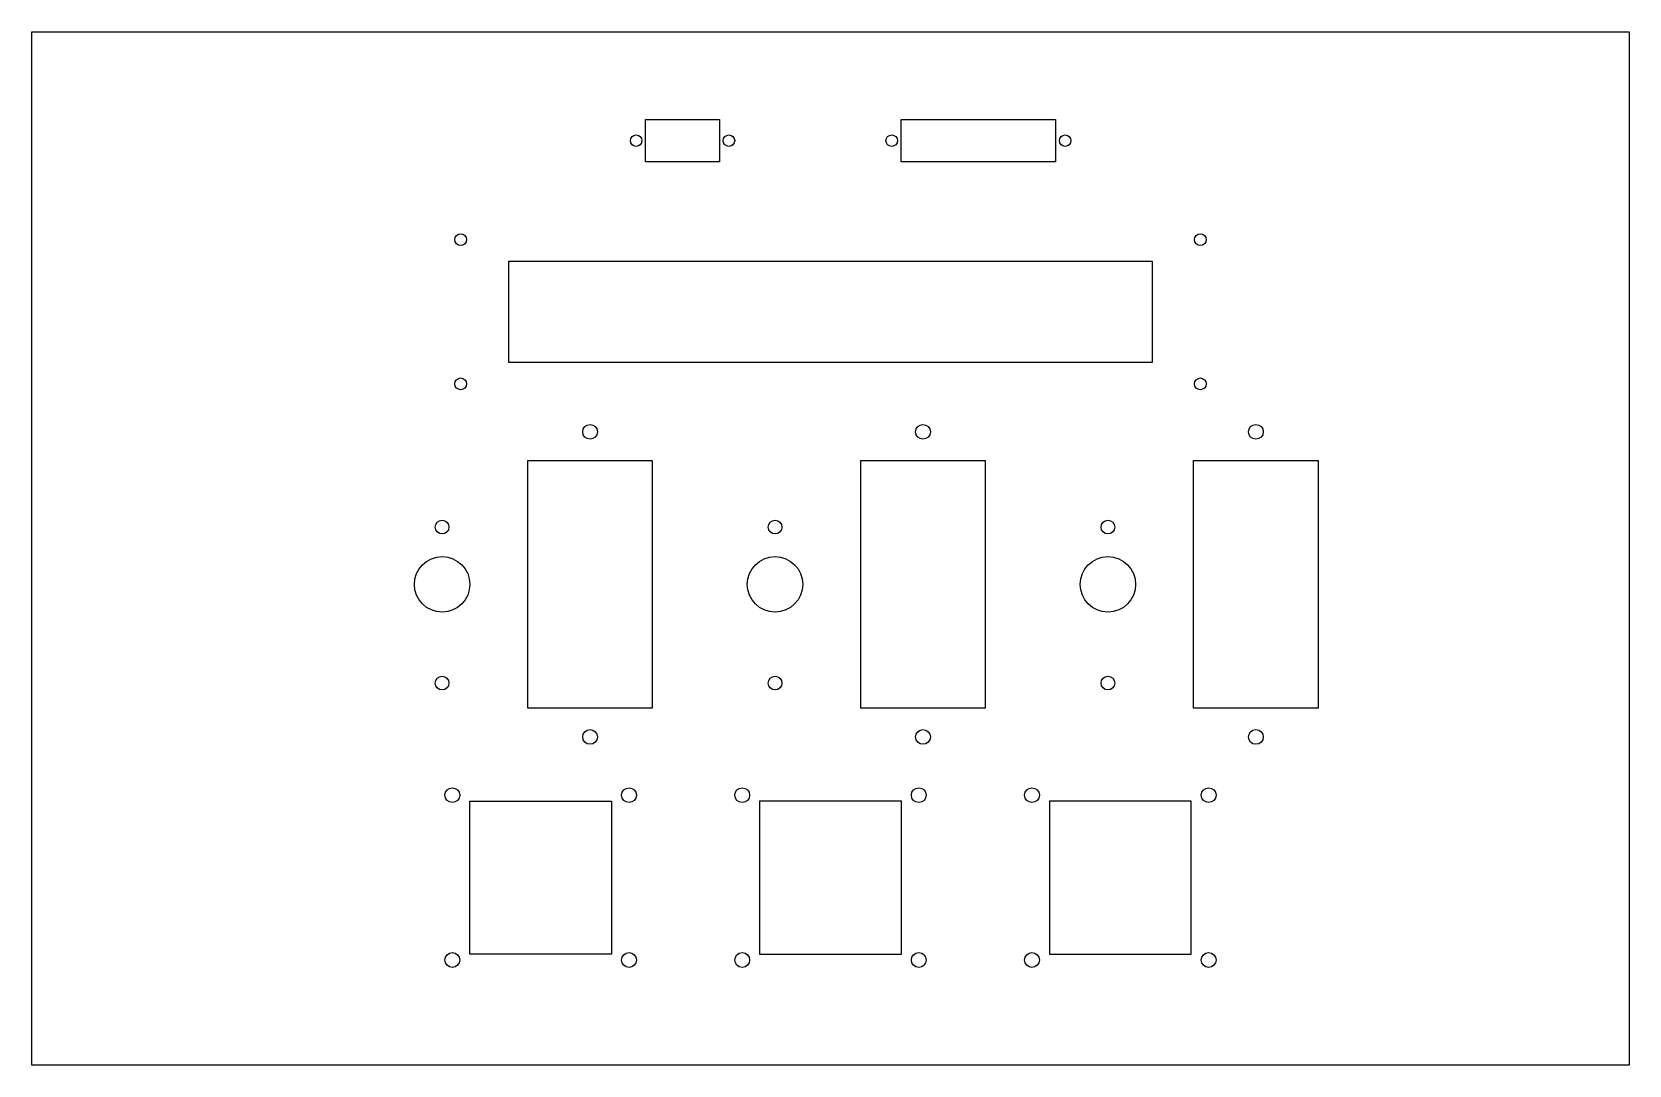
# Model space of a CAD drawing. Extents: x -216 to 216, y 0 to 279.
import ezdxf

# ---------------------------------------------------------------- set-up
doc = ezdxf.new("R2010")
doc.units = 0
doc.layers.add('Body', color=7, linetype='CONTINUOUS')

msp = doc.modelspace()

# ---------------------------------------------------------------- linework, layer by layer
at = {"layer": 'Body'}
for p, q in [((-215.9, 279.4), (-215.9, 279.4, 1.5748)), ((-215.9, 279.4), (215.9, 279.4)), ((-215.9, 279.4, 1.5748), (215.9, 279.4, 1.5748)), ((-215.9, 279.4), (-215.9, 279.4, 1.5748)), ((-215.9, 0), (-215.9, 279.4)), ((-215.9, 0, 1.5748), (-215.9, 279.4, 1.5748)), ((-215.9, 279.4), (215.9, 279.4)), ((-215.9, 0), (-215.9, 279.4)), ((-215.9, 279.4, 1.5748), (215.9, 279.4, 1.5748)), ((-215.9, 0, 1.5748), (-215.9, 279.4, 1.5748)), ((215.9, 279.4), (215.9, 279.4, 1.5748)), ((215.9, 279.4), (215.9, 279.4, 1.5748)), ((215.9, 279.4), (215.9, 0)), ((215.9, 279.4, 1.5748), (215.9, 0, 1.5748)), ((215.9, 279.4), (215.9, 0)), ((215.9, 279.4, 1.5748), (215.9, 0, 1.5748)), ((-50.025, 255.7), (-29.975, 255.7)), ((-50.025, 244.3), (-50.025, 255.7)), ((-50.025, 255.7, 1.5748), (-29.975, 255.7, 1.5748)), ((-50.025, 244.3, 1.5748), (-50.025, 255.7, 1.5748)), ((-50.025, 255.7), (-29.975, 255.7)), ((-50.025, 255.7, 1.5748), (-29.975, 255.7, 1.5748)), ((-50.025, 255.7), (-50.025, 255.7, 1.5748)), ((-50.025, 244.3), (-50.025, 255.7)), ((-50.025, 255.7), (-50.025, 255.7, 1.5748)), ((-50.025, 244.3, 1.5748), (-50.025, 255.7, 1.5748)), ((-29.975, 255.7), (-29.975, 244.3)), ((-29.975, 255.7, 1.5748), (-29.975, 244.3, 1.5748)), ((-29.975, 255.7), (-29.975, 255.7, 1.5748)), ((-29.975, 255.7), (-29.975, 244.3)), ((-29.975, 255.7, 1.5748), (-29.975, 244.3, 1.5748)), ((-29.975, 255.7), (-29.975, 255.7, 1.5748)), ((19.125, 255.7), (60.875, 255.7)), ((19.125, 244.3), (19.125, 255.7)), ((19.125, 255.7, 1.5748), (60.875, 255.7, 1.5748)), ((19.125, 244.3, 1.5748), (19.125, 255.7, 1.5748)), ((19.125, 255.7), (60.875, 255.7)), ((19.125, 255.7, 1.5748), (60.875, 255.7, 1.5748)), ((19.125, 255.7), (19.125, 255.7, 1.5748)), ((19.125, 244.3), (19.125, 255.7)), ((19.125, 255.7), (19.125, 255.7, 1.5748)), ((19.125, 244.3, 1.5748), (19.125, 255.7, 1.5748)), ((60.875, 255.7), (60.875, 244.3)), ((60.875, 255.7, 1.5748), (60.875, 244.3, 1.5748)), ((60.875, 255.7), (60.875, 255.7, 1.5748)), ((60.875, 255.7), (60.875, 244.3)), ((60.875, 255.7, 1.5748), (60.875, 244.3, 1.5748)), ((60.875, 255.7), (60.875, 255.7, 1.5748)), ((-50.985, 250), (-50.985, 250, 1.5748)), ((-50.985, 250), (-50.985, 250, 1.5748)), ((-25.905, 250), (-25.905, 250, 1.5748)), ((-25.905, 250), (-25.905, 250, 1.5748)), ((18.105, 250), (18.105, 250, 1.5748)), ((18.105, 250), (18.105, 250, 1.5748)), ((65.005, 250), (65.005, 250, 1.5748)), ((65.005, 250), (65.005, 250, 1.5748)), ((-29.975, 244.3), (-50.025, 244.3)), ((-29.975, 244.3, 1.5748), (-50.025, 244.3, 1.5748)), ((-29.975, 244.3), (-50.025, 244.3)), ((-50.025, 244.3), (-50.025, 244.3, 1.5748)), ((-29.975, 244.3, 1.5748), (-50.025, 244.3, 1.5748)), ((-50.025, 244.3), (-50.025, 244.3, 1.5748)), ((-29.975, 244.3), (-29.975, 244.3, 1.5748)), ((-29.975, 244.3), (-29.975, 244.3, 1.5748)), ((60.875, 244.3), (19.125, 244.3)), ((60.875, 244.3, 1.5748), (19.125, 244.3, 1.5748)), ((19.125, 244.3), (19.125, 244.3, 1.5748)), ((60.875, 244.3), (19.125, 244.3)), ((19.125, 244.3), (19.125, 244.3, 1.5748)), ((60.875, 244.3, 1.5748), (19.125, 244.3, 1.5748)), ((60.875, 244.3), (60.875, 244.3, 1.5748)), ((60.875, 244.3), (60.875, 244.3, 1.5748)), ((-98.4125, 223.225), (-98.4125, 223.225, 1.5748)), ((-98.4125, 223.225), (-98.4125, 223.225, 1.5748)), ((101.588, 223.225), (101.588, 223.225, 1.5748)), ((101.588, 223.225), (101.588, 223.225, 1.5748)), ((-86.975, 217.45), (86.975, 217.45)), ((-86.975, 190), (-86.975, 217.45)), ((-86.975, 217.45, 1.5748), (86.975, 217.45, 1.5748)), ((-86.975, 190, 1.5748), (-86.975, 217.45, 1.5748)), ((-86.975, 217.45), (86.975, 217.45)), ((-86.975, 217.45, 1.5748), (86.975, 217.45, 1.5748)), ((-86.975, 217.45), (-86.975, 217.45, 1.5748)), ((-86.975, 190), (-86.975, 217.45)), ((-86.975, 217.45), (-86.975, 217.45, 1.5748)), ((-86.975, 190, 1.5748), (-86.975, 217.45, 1.5748)), ((86.975, 217.45), (86.975, 190)), ((86.975, 217.45, 1.5748), (86.975, 190, 1.5748)), ((86.975, 217.45), (86.975, 217.45, 1.5748)), ((86.975, 217.45), (86.975, 190)), ((86.975, 217.45, 1.5748), (86.975, 190, 1.5748)), ((86.975, 217.45), (86.975, 217.45, 1.5748)), ((86.975, 190), (-86.975, 190)), ((86.975, 190, 1.5748), (-86.975, 190, 1.5748)), ((-86.975, 190), (-86.975, 190, 1.5748)), ((86.975, 190), (-86.975, 190)), ((-86.975, 190), (-86.975, 190, 1.5748)), ((86.975, 190, 1.5748), (-86.975, 190, 1.5748)), ((86.975, 190), (86.975, 190, 1.5748)), ((86.975, 190), (86.975, 190, 1.5748)), ((-98.4125, 184.225), (-98.4125, 184.225, 1.5748)), ((-98.4125, 184.225), (-98.4125, 184.225, 1.5748)), ((101.588, 184.225), (101.588, 184.225, 1.5748)), ((101.588, 184.225), (101.588, 184.225, 1.5748)), ((-63, 171.25), (-63, 171.25, 1.5748)), ((-63, 171.25), (-63, 171.25, 1.5748)), ((27, 171.25), (27, 171.25, 1.5748)), ((27, 171.25), (27, 171.25, 1.5748)), ((117, 171.25), (117, 171.25, 1.5748)), ((117, 171.25), (117, 171.25, 1.5748)), ((-81.83, 163.5), (-48.17, 163.5)), ((-81.83, 96.5), (-81.83, 163.5)), ((-81.83, 163.5, 1.5748), (-48.17, 163.5, 1.5748)), ((-81.83, 96.5, 1.5748), (-81.83, 163.5, 1.5748)), ((-81.83, 163.5), (-48.17, 163.5)), ((-81.83, 163.5, 1.5748), (-48.17, 163.5, 1.5748)), ((-81.83, 163.5), (-81.83, 163.5, 1.5748)), ((-81.83, 96.5), (-81.83, 163.5)), ((-81.83, 163.5), (-81.83, 163.5, 1.5748)), ((-81.83, 96.5, 1.5748), (-81.83, 163.5, 1.5748)), ((-48.17, 163.5), (-48.17, 96.5)), ((-48.17, 163.5, 1.5748), (-48.17, 96.5, 1.5748)), ((-48.17, 163.5), (-48.17, 163.5, 1.5748)), ((-48.17, 163.5), (-48.17, 96.5)), ((-48.17, 163.5, 1.5748), (-48.17, 96.5, 1.5748)), ((-48.17, 163.5), (-48.17, 163.5, 1.5748)), ((8.17, 163.5), (41.83, 163.5)), ((8.17, 96.5), (8.17, 163.5)), ((8.17, 163.5, 1.5748), (41.83, 163.5, 1.5748)), ((8.17, 96.5, 1.5748), (8.17, 163.5, 1.5748)), ((8.17, 163.5), (41.83, 163.5)), ((8.17, 163.5, 1.5748), (41.83, 163.5, 1.5748)), ((8.17, 163.5), (8.17, 163.5, 1.5748)), ((8.17, 96.5), (8.17, 163.5)), ((8.17, 163.5), (8.17, 163.5, 1.5748)), ((8.17, 96.5, 1.5748), (8.17, 163.5, 1.5748)), ((41.83, 163.5), (41.83, 96.5)), ((41.83, 163.5, 1.5748), (41.83, 96.5, 1.5748)), ((41.83, 163.5), (41.83, 163.5, 1.5748)), ((41.83, 163.5), (41.83, 96.5)), ((41.83, 163.5, 1.5748), (41.83, 96.5, 1.5748)), ((41.83, 163.5), (41.83, 163.5, 1.5748)), ((98.17, 163.5), (131.83, 163.5)), ((98.17, 96.5), (98.17, 163.5)), ((98.17, 163.5, 1.5748), (131.83, 163.5, 1.5748)), ((98.17, 96.5, 1.5748), (98.17, 163.5, 1.5748)), ((98.17, 163.5), (131.83, 163.5)), ((98.17, 163.5, 1.5748), (131.83, 163.5, 1.5748)), ((98.17, 163.5), (98.17, 163.5, 1.5748)), ((98.17, 96.5), (98.17, 163.5)), ((98.17, 163.5), (98.17, 163.5, 1.5748)), ((98.17, 96.5, 1.5748), (98.17, 163.5, 1.5748)), ((131.83, 163.5), (131.83, 96.5)), ((131.83, 163.5, 1.5748), (131.83, 96.5, 1.5748)), ((131.83, 163.5), (131.83, 163.5, 1.5748)), ((131.83, 163.5), (131.83, 96.5)), ((131.83, 163.5, 1.5748), (131.83, 96.5, 1.5748)), ((131.83, 163.5), (131.83, 163.5, 1.5748)), ((-103.147, 145.48), (-103.147, 145.48, 1.5748)), ((-103.147, 145.48), (-103.147, 145.48, 1.5748)), ((-13.1471, 145.48), (-13.1471, 145.48, 1.5748)), ((-13.1471, 145.48), (-13.1471, 145.48, 1.5748)), ((76.8529, 145.48), (76.8529, 145.48, 1.5748)), ((76.8529, 145.48), (76.8529, 145.48, 1.5748)), ((-97.505, 130), (-97.505, 130, 1.5748)), ((-97.505, 130), (-97.505, 130, 1.5748)), ((-7.505, 130), (-7.505, 130, 1.5748)), ((-7.505, 130), (-7.505, 130, 1.5748)), ((82.495, 130), (82.495, 130, 1.5748)), ((82.495, 130), (82.495, 130, 1.5748)), ((-103.147, 103.32), (-103.147, 103.32, 1.5748)), ((-103.147, 103.32), (-103.147, 103.32, 1.5748)), ((-13.1471, 103.32), (-13.1471, 103.32, 1.5748)), ((-13.1471, 103.32), (-13.1471, 103.32, 1.5748)), ((76.8529, 103.32), (76.8529, 103.32, 1.5748)), ((76.8529, 103.32), (76.8529, 103.32, 1.5748)), ((-48.17, 96.5), (-81.83, 96.5)), ((-48.17, 96.5, 1.5748), (-81.83, 96.5, 1.5748)), ((-81.83, 96.5), (-81.83, 96.5, 1.5748)), ((-48.17, 96.5), (-81.83, 96.5)), ((-81.83, 96.5), (-81.83, 96.5, 1.5748)), ((-48.17, 96.5, 1.5748), (-81.83, 96.5, 1.5748)), ((-48.17, 96.5), (-48.17, 96.5, 1.5748)), ((-48.17, 96.5), (-48.17, 96.5, 1.5748)), ((41.83, 96.5), (8.17, 96.5)), ((41.83, 96.5, 1.5748), (8.17, 96.5, 1.5748)), ((8.17, 96.5), (8.17, 96.5, 1.5748)), ((41.83, 96.5), (8.17, 96.5)), ((8.17, 96.5), (8.17, 96.5, 1.5748)), ((41.83, 96.5, 1.5748), (8.17, 96.5, 1.5748)), ((41.83, 96.5), (41.83, 96.5, 1.5748)), ((41.83, 96.5), (41.83, 96.5, 1.5748)), ((131.83, 96.5), (98.17, 96.5)), ((131.83, 96.5, 1.5748), (98.17, 96.5, 1.5748)), ((98.17, 96.5), (98.17, 96.5, 1.5748)), ((131.83, 96.5), (98.17, 96.5)), ((98.17, 96.5), (98.17, 96.5, 1.5748)), ((131.83, 96.5, 1.5748), (98.17, 96.5, 1.5748)), ((131.83, 96.5), (131.83, 96.5, 1.5748)), ((131.83, 96.5), (131.83, 96.5, 1.5748)), ((-63, 88.75), (-63, 88.75, 1.5748)), ((-63, 88.75), (-63, 88.75, 1.5748)), ((27, 88.75), (27, 88.75, 1.5748)), ((27, 88.75), (27, 88.75, 1.5748)), ((117, 88.75), (117, 88.75, 1.5748)), ((117, 88.75), (117, 88.75, 1.5748)), ((-100.23, 72.9895), (-100.23, 72.9895, 1.5748)), ((-100.23, 72.9895), (-100.23, 72.9895, 1.5748)), ((-97.531, 71.402), (-59.177, 71.402)), ((-97.531, 30), (-97.531, 71.402)), ((-97.531, 71.402, 1.5748), (-59.177, 71.402, 1.5748)), ((-97.531, 30, 1.5748), (-97.531, 71.402, 1.5748)), ((-97.531, 71.402), (-59.177, 71.402)), ((-97.531, 71.402, 1.5748), (-59.177, 71.402, 1.5748)), ((-97.531, 71.402), (-97.531, 71.402, 1.5748)), ((-97.531, 30), (-97.531, 71.402)), ((-97.531, 71.402), (-97.531, 71.402, 1.5748)), ((-97.531, 30, 1.5748), (-97.531, 71.402, 1.5748)), ((-59.177, 71.402), (-59.177, 30)), ((-59.177, 71.402, 1.5748), (-59.177, 30, 1.5748)), ((-59.177, 71.402), (-59.177, 71.402, 1.5748)), ((-59.177, 71.402), (-59.177, 30)), ((-59.177, 71.402, 1.5748), (-59.177, 30, 1.5748)), ((-59.177, 71.402), (-59.177, 71.402, 1.5748)), ((-52.478, 72.9895), (-52.478, 72.9895, 1.5748)), ((-52.478, 72.9895), (-52.478, 72.9895, 1.5748)), ((-21.876, 72.9895), (-21.876, 72.9895, 1.5748)), ((-21.876, 72.9895), (-21.876, 72.9895, 1.5748)), ((-19.177, 71.402), (-19.177, 30)), ((19.177, 71.402), (-19.177, 71.402)), ((-19.177, 71.402, 1.5748), (-19.177, 30, 1.5748)), ((19.177, 71.402, 1.5748), (-19.177, 71.402, 1.5748)), ((-19.177, 71.402), (-19.177, 30)), ((-19.177, 71.402, 1.5748), (-19.177, 30, 1.5748)), ((-19.177, 71.402), (-19.177, 71.402, 1.5748)), ((19.177, 71.402), (-19.177, 71.402)), ((-19.177, 71.402), (-19.177, 71.402, 1.5748)), ((19.177, 71.402, 1.5748), (-19.177, 71.402, 1.5748)), ((19.177, 30), (19.177, 71.402)), ((19.177, 30, 1.5748), (19.177, 71.402, 1.5748)), ((19.177, 71.402), (19.177, 71.402, 1.5748)), ((19.177, 30), (19.177, 71.402)), ((19.177, 71.402), (19.177, 71.402, 1.5748)), ((19.177, 30, 1.5748), (19.177, 71.402, 1.5748)), ((25.876, 72.9895), (25.876, 72.9895, 1.5748)), ((25.876, 72.9895), (25.876, 72.9895, 1.5748)), ((56.478, 72.9895), (56.478, 72.9895, 1.5748)), ((56.478, 72.9895), (56.478, 72.9895, 1.5748)), ((59.177, 71.402), (59.177, 30)), ((97.531, 71.402), (59.177, 71.402)), ((59.177, 71.402, 1.5748), (59.177, 30, 1.5748)), ((97.531, 71.402, 1.5748), (59.177, 71.402, 1.5748)), ((59.177, 71.402), (59.177, 30)), ((59.177, 71.402, 1.5748), (59.177, 30, 1.5748)), ((59.177, 71.402), (59.177, 71.402, 1.5748)), ((97.531, 71.402), (59.177, 71.402)), ((59.177, 71.402), (59.177, 71.402, 1.5748)), ((97.531, 71.402, 1.5748), (59.177, 71.402, 1.5748)), ((97.531, 30), (97.531, 71.402)), ((97.531, 30, 1.5748), (97.531, 71.402, 1.5748)), ((97.531, 71.402), (97.531, 71.402, 1.5748)), ((97.531, 30), (97.531, 71.402)), ((97.531, 71.402), (97.531, 71.402, 1.5748)), ((97.531, 30, 1.5748), (97.531, 71.402, 1.5748)), ((104.23, 72.9895), (104.23, 72.9895, 1.5748)), ((104.23, 72.9895), (104.23, 72.9895, 1.5748)), ((-100.23, 28.4125), (-100.23, 28.4125, 1.5748)), ((-100.23, 28.4125), (-100.23, 28.4125, 1.5748)), ((-59.177, 30), (-97.531, 30)), ((-59.177, 30, 1.5748), (-97.531, 30, 1.5748)), ((-97.531, 30), (-97.531, 30, 1.5748)), ((-59.177, 30), (-97.531, 30)), ((-97.531, 30), (-97.531, 30, 1.5748)), ((-59.177, 30, 1.5748), (-97.531, 30, 1.5748)), ((-59.177, 30), (-59.177, 30, 1.5748)), ((-59.177, 30), (-59.177, 30, 1.5748)), ((-52.478, 28.4125), (-52.478, 28.4125, 1.5748)), ((-52.478, 28.4125), (-52.478, 28.4125, 1.5748)), ((-21.876, 28.4125), (-21.876, 28.4125, 1.5748)), ((-21.876, 28.4125), (-21.876, 28.4125, 1.5748)), ((-19.177, 30), (19.177, 30)), ((-19.177, 30, 1.5748), (19.177, 30, 1.5748)), ((-19.177, 30), (-19.177, 30, 1.5748)), ((-19.177, 30), (19.177, 30)), ((-19.177, 30, 1.5748), (19.177, 30, 1.5748)), ((-19.177, 30), (-19.177, 30, 1.5748)), ((19.177, 30), (19.177, 30, 1.5748)), ((19.177, 30), (19.177, 30, 1.5748)), ((25.876, 28.4125), (25.876, 28.4125, 1.5748)), ((25.876, 28.4125), (25.876, 28.4125, 1.5748)), ((56.478, 28.4125), (56.478, 28.4125, 1.5748)), ((56.478, 28.4125), (56.478, 28.4125, 1.5748)), ((59.177, 30), (97.531, 30)), ((59.177, 30, 1.5748), (97.531, 30, 1.5748)), ((59.177, 30), (59.177, 30, 1.5748)), ((59.177, 30), (97.531, 30)), ((59.177, 30, 1.5748), (97.531, 30, 1.5748)), ((59.177, 30), (59.177, 30, 1.5748)), ((97.531, 30), (97.531, 30, 1.5748)), ((97.531, 30), (97.531, 30, 1.5748)), ((104.23, 28.4125), (104.23, 28.4125, 1.5748)), ((104.23, 28.4125), (104.23, 28.4125, 1.5748)), ((-215.9, 0), (-215.9, 0, 1.5748)), ((215.9, 0), (-215.9, 0)), ((215.9, 0, 1.5748), (-215.9, 0, 1.5748)), ((-215.9, 0), (-215.9, 0, 1.5748)), ((215.9, 0), (-215.9, 0)), ((215.9, 0, 1.5748), (-215.9, 0, 1.5748)), ((215.9, 0), (215.9, 0, 1.5748)), ((215.9, 0), (215.9, 0, 1.5748))]:
    msp.add_line(p, q, dxfattribs=at)
for centre, radius in [((-52.54, 250), 1.555), ((-52.54, 250), 1.555), ((-52.54, 250), 1.555), ((-52.54, 250), 1.555), ((-27.46, 250), 1.555), ((-27.46, 250), 1.555), ((-27.46, 250), 1.555), ((-27.46, 250), 1.555), ((16.55, 250), 1.555), ((16.55, 250), 1.555), ((16.55, 250), 1.555), ((16.55, 250), 1.555), ((63.45, 250), 1.555), ((63.45, 250), 1.555), ((63.45, 250), 1.555), ((63.45, 250), 1.555), ((-100, 223.225), 1.5875), ((-100, 223.225), 1.5875), ((-100, 223.225), 1.5875), ((-100, 223.225), 1.5875), ((100, 223.225), 1.5875), ((100, 223.225), 1.5875), ((100, 223.225), 1.5875), ((100, 223.225), 1.5875), ((-100, 184.225), 1.5875), ((-100, 184.225), 1.5875), ((-100, 184.225), 1.5875), ((-100, 184.225), 1.5875), ((100, 184.225), 1.5875), ((100, 184.225), 1.5875), ((100, 184.225), 1.5875), ((100, 184.225), 1.5875), ((-65, 171.25), 2), ((-65, 171.25), 2), ((-65, 171.25), 2), ((-65, 171.25), 2), ((25, 171.25), 2), ((25, 171.25), 2), ((25, 171.25), 2), ((25, 171.25), 2), ((115, 171.25), 2), ((115, 171.25), 2), ((115, 171.25), 2), ((115, 171.25), 2), ((-105, 145.48), 1.8529), ((-105, 145.48), 1.8529), ((-105, 145.48), 1.8529), ((-105, 145.48), 1.8529), ((-15, 145.48), 1.8529), ((-15, 145.48), 1.8529), ((-15, 145.48), 1.8529), ((-15, 145.48), 1.8529), ((75, 145.48), 1.8529), ((75, 145.48), 1.8529), ((75, 145.48), 1.8529), ((75, 145.48), 1.8529), ((-105, 130), 7.495), ((-105, 130), 7.495), ((-105, 130), 7.495), ((-105, 130), 7.495), ((-15, 130), 7.495), ((-15, 130), 7.495), ((-15, 130), 7.495), ((-15, 130), 7.495), ((75, 130), 7.495), ((75, 130), 7.495), ((75, 130), 7.495), ((75, 130), 7.495), ((-105, 103.32), 1.8529), ((-105, 103.32), 1.8529), ((-105, 103.32), 1.8529), ((-105, 103.32), 1.8529), ((-15, 103.32), 1.8529), ((-15, 103.32), 1.8529), ((-15, 103.32), 1.8529), ((-15, 103.32), 1.8529), ((75, 103.32), 1.8529), ((75, 103.32), 1.8529), ((75, 103.32), 1.8529), ((75, 103.32), 1.8529), ((-65, 88.75), 2), ((-65, 88.75), 2), ((-65, 88.75), 2), ((-65, 88.75), 2), ((25, 88.75), 2), ((25, 88.75), 2), ((25, 88.75), 2), ((25, 88.75), 2), ((115, 88.75), 2), ((115, 88.75), 2), ((115, 88.75), 2), ((115, 88.75), 2), ((-102.23, 72.9895), 2), ((-102.23, 72.9895), 2), ((-102.23, 72.9895), 2), ((-102.23, 72.9895), 2), ((-54.478, 72.9895), 2), ((-54.478, 72.9895), 2), ((-54.478, 72.9895), 2), ((-54.478, 72.9895), 2), ((-23.876, 72.9895), 2), ((-23.876, 72.9895), 2), ((-23.876, 72.9895), 2), ((-23.876, 72.9895), 2), ((23.876, 72.9895), 2), ((23.876, 72.9895), 2), ((23.876, 72.9895), 2), ((23.876, 72.9895), 2), ((54.478, 72.9895), 2), ((54.478, 72.9895), 2), ((54.478, 72.9895), 2), ((54.478, 72.9895), 2), ((102.23, 72.9895), 2), ((102.23, 72.9895), 2), ((102.23, 72.9895), 2), ((102.23, 72.9895), 2), ((-102.23, 28.4125), 2), ((-102.23, 28.4125), 2), ((-102.23, 28.4125), 2), ((-102.23, 28.4125), 2), ((-54.478, 28.4125), 2), ((-54.478, 28.4125), 2), ((-54.478, 28.4125), 2), ((-54.478, 28.4125), 2), ((-23.876, 28.4125), 2), ((-23.876, 28.4125), 2), ((-23.876, 28.4125), 2), ((-23.876, 28.4125), 2), ((23.876, 28.4125), 2), ((23.876, 28.4125), 2), ((23.876, 28.4125), 2), ((23.876, 28.4125), 2), ((54.478, 28.4125), 2), ((54.478, 28.4125), 2), ((54.478, 28.4125), 2), ((54.478, 28.4125), 2), ((102.23, 28.4125), 2), ((102.23, 28.4125), 2), ((102.23, 28.4125), 2), ((102.23, 28.4125), 2)]:
    msp.add_circle(centre, radius, dxfattribs=at)

doc.saveas('drawing.dxf')
